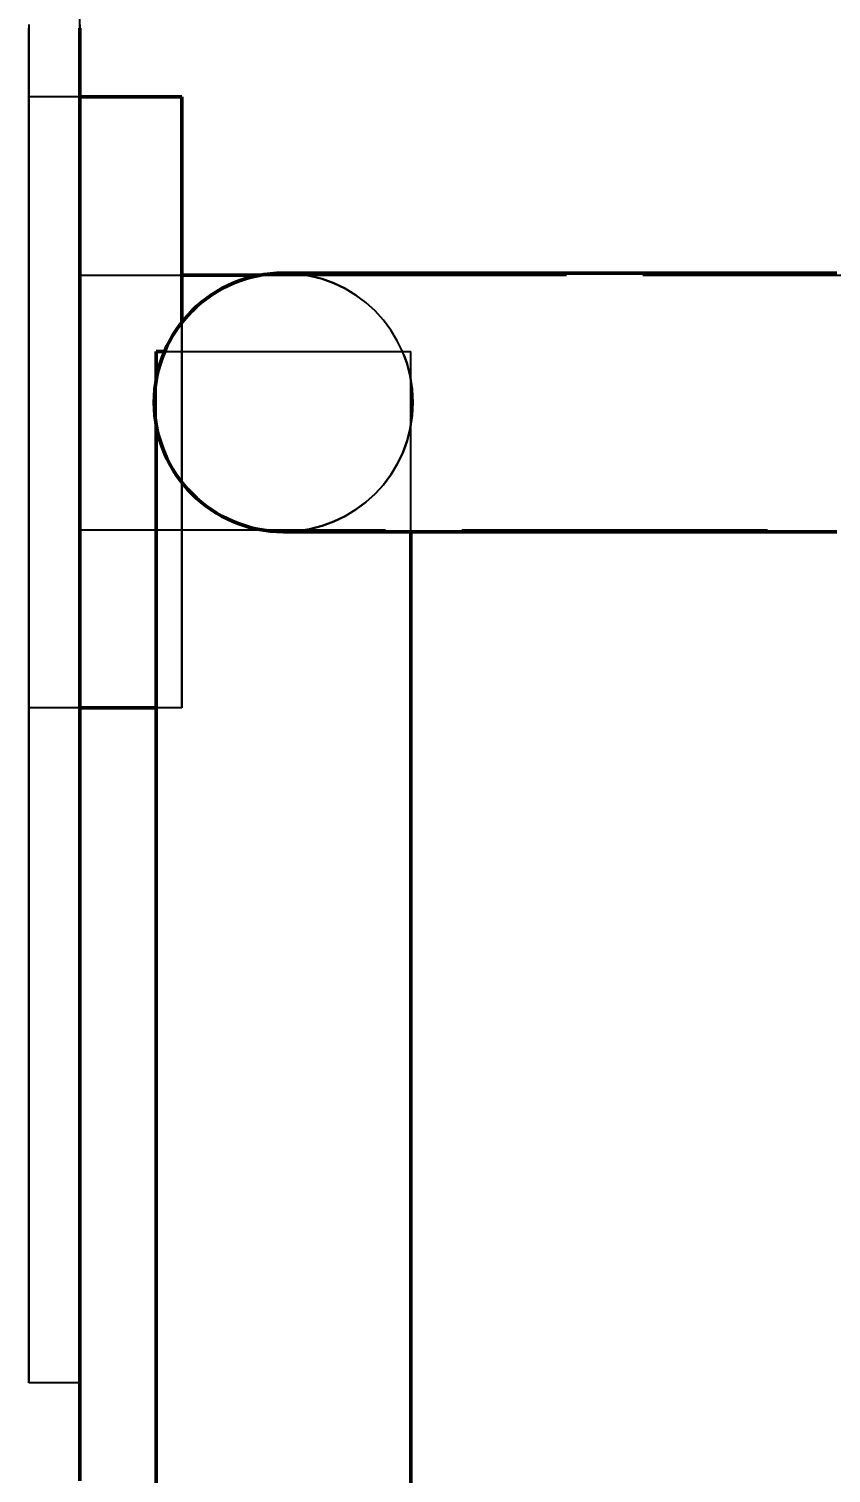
# Model space of a CAD drawing. Header units: millimetres. Extents: x 0 to 594, y 0 to 420.
# Drawn here: x 70.5 to 78.38, y 200.99 to 215.17 of the extents above; entities that cross this region are included whole.
import ezdxf

# ---------------------------------------------------------------- set-up
doc = ezdxf.new("R2010")
doc.units = ezdxf.units.MM
doc.linetypes.add('ISO02-TRAZOS', pattern=[3.75, 3, -0.75])
for name, color, linetype, lineweight in [('01-VISIBLE', 7, 'CONTINUOUS', 50), ('02-OCULTA', 4, 'ISO02-TRAZOS', 25), ('04-COTA', 3, 'CONTINUOUS', 25)]:
    doc.layers.add(name, color=color, linetype=linetype, lineweight=lineweight)
doc.styles.add('ISO3098', font='isocpeur.ttf')
doc.dimstyles.new('FLAMA-ISO', dxfattribs={"dimtxt": 3.5, "dimasz": 3, "dimexe": 2, "dimexo": 1, "dimgap": 1, "dimtad": 1, "dimdec": 1, "dimtxsty": 'ISO3098', "dimcen": 2.5, "dimclrd": 3, "dimclre": 3, "dimclrt": 3, "dimazin": 3, "dimtfac": 1, "dimtmove": 0, "dimatfit": 3, "dimlwd": 25, "dimlwe": 25})

msp = doc.modelspace()

# ---------------------------------------------------------------- linework, layer by layer
at = {"layer": '01-VISIBLE'}
for p, q in [((72, 214.5), (71, 214.5)), ((72, 212.75), (72.776, 212.75)), ((71.75, 212), (71.833, 212)), ((71.75, 211.724), (71.75, 212)), ((71.75, 178.746), (71.75, 211.275)), ((74.25, 178.85), (74.25, 210.23)), ((71.75, 208.5), (71, 208.5))]:
    msp.add_line(p, q, dxfattribs=at)
for points in [[(71, 200.912), (71, 201), (71, 201.087), (71, 201.175), (71, 201.262), (71, 201.35), (71, 201.437), (71, 201.525), (71, 201.612), (71, 201.7), (71, 201.787), (71, 201.875), (71, 201.962), (71, 202.05), (71, 202.137), (71, 202.225), (71, 202.312), (71, 202.4), (71, 202.487), (71, 202.575), (71, 202.662), (71, 202.75), (71, 202.837), (71, 202.925), (71, 203.012), (71, 203.1), (71, 203.187), (71, 203.275), (71, 203.362), (71, 203.45), (71, 203.537), (71, 203.625), (71, 203.712), (71, 203.8), (71, 203.887), (71, 203.975), (71, 204.062), (71, 204.15), (71, 204.237), (71, 204.325), (71, 204.412), (71, 204.5), (71, 204.587), (71, 204.675), (71, 204.762), (71, 204.85), (71, 204.937), (71, 205.025), (71, 205.112), (71, 205.2), (71, 205.287), (71, 205.375), (71, 205.462), (71, 205.55), (71, 205.637), (71, 205.725), (71, 205.812), (71, 205.9), (71, 205.987), (71, 206.075), (71, 206.162), (71, 206.25), (71, 206.337), (71, 206.425), (71, 206.512), (71, 206.6), (71, 206.687), (71, 206.775), (71, 206.862), (71, 206.95), (71, 207.037), (71, 207.125), (71, 207.212), (71, 207.3), (71, 207.387), (71, 207.475), (71, 207.562), (71, 207.65), (71, 207.737), (71, 207.825), (71, 207.912), (71, 208), (71, 208.087), (71, 208.175), (71, 208.262), (71, 208.35), (71, 208.437), (71, 208.525), (71, 208.612), (71, 208.7), (71, 208.787), (71, 208.875), (71, 208.962), (71, 209.05), (71, 209.137), (71, 209.225), (71, 209.312), (71, 209.4), (71, 209.487), (71, 209.575), (71, 209.662), (71, 209.75), (71, 209.837), (71, 209.925), (71, 210.012), (71, 210.1), (71, 210.187), (71, 210.275), (71, 210.362), (71, 210.45), (71, 210.537), (71, 210.625), (71, 210.712), (71, 210.8), (71, 210.887), (71, 210.975), (71, 211.062), (71, 211.15), (71, 211.237), (71, 211.325), (71, 211.412), (71, 211.5), (71, 211.587), (71, 211.675), (71, 211.762), (71, 211.85), (71, 211.937), (71, 212.025), (71, 212.112), (71, 212.2), (71, 212.287), (71, 212.375), (71, 212.462), (71, 212.55), (71, 212.637), (71, 212.725), (71, 212.812), (71, 212.9), (71, 212.987), (71, 213.075), (71, 213.162), (71, 213.25), (71, 213.337), (71, 213.425), (71, 213.512), (71, 213.6), (71, 213.687), (71, 213.775), (71, 213.862), (71, 213.95), (71, 214.037), (71, 214.125), (71, 214.212), (71, 214.3), (71, 214.387), (71, 214.475), (71, 214.562), (71, 214.65), (71, 214.737), (71, 214.825), (71, 214.912), (71, 215), (71, 215.087), (71, 215.175)], [(72, 212.283), (72, 212.333), (72, 212.384), (72, 212.434), (72, 212.484), (72, 212.535), (72, 212.585), (72, 212.636), (72, 212.686), (72, 212.736), (72, 212.787), (72, 212.837), (72, 212.888), (72, 212.938), (72, 212.988), (72, 213.039), (72, 213.089), (72, 213.139), (72, 213.19), (72, 213.24), (72, 213.291), (72, 213.341), (72, 213.391), (72, 213.442), (72, 213.492), (72, 213.543), (72, 213.593), (72, 213.643), (72, 213.694), (72, 213.744), (72, 213.795), (72, 213.845), (72, 213.895), (72, 213.946), (72, 213.996), (72, 214.046), (72, 214.097), (72, 214.147), (72, 214.198), (72, 214.248), (72, 214.298), (72, 214.349), (72, 214.399), (72, 214.45), (72, 214.5)], [(78.431, 212.77), (78.332, 212.77), (78.234, 212.77), (78.135, 212.77), (78.036, 212.77), (77.938, 212.77), (77.839, 212.77), (77.74, 212.77), (77.641, 212.77), (77.543, 212.77), (77.444, 212.77), (77.345, 212.77), (77.246, 212.77), (77.147, 212.77), (77.049, 212.77), (76.95, 212.77), (76.851, 212.77), (76.752, 212.77), (76.654, 212.77), (76.555, 212.77), (76.456, 212.77), (76.358, 212.77), (76.259, 212.77), (76.16, 212.77), (76.061, 212.77), (75.962, 212.77), (75.864, 212.77), (75.765, 212.77), (75.666, 212.77), (75.567, 212.77), (75.469, 212.77), (75.37, 212.77), (75.271, 212.77), (75.172, 212.77), (75.074, 212.77), (74.975, 212.77), (74.876, 212.77), (74.778, 212.77), (74.679, 212.77), (74.58, 212.77), (74.481, 212.77), (74.382, 212.77), (74.284, 212.77), (74.185, 212.77), (74.086, 212.77), (73.987, 212.77), (73.889, 212.77), (73.79, 212.77), (73.691, 212.77), (73.593, 212.77), (73.494, 212.77), (73.395, 212.77), (73.296, 212.77), (73.198, 212.77), (73.099, 212.77), (73, 212.77)], [(73, 210.23), (73.099, 210.23), (73.197, 210.23), (73.296, 210.23), (73.395, 210.23), (73.494, 210.23), (73.592, 210.23), (73.691, 210.23), (73.79, 210.23), (73.889, 210.23), (73.987, 210.23), (74.086, 210.23), (74.185, 210.23), (74.284, 210.23), (74.382, 210.23), (74.481, 210.23), (74.58, 210.23), (74.679, 210.23), (74.777, 210.23), (74.876, 210.23), (74.975, 210.23), (75.074, 210.23), (75.172, 210.23), (75.271, 210.23), (75.37, 210.23), (75.469, 210.23), (75.567, 210.23), (75.666, 210.23), (75.765, 210.23), (75.864, 210.23), (75.962, 210.23), (76.061, 210.23), (76.16, 210.23), (76.259, 210.23), (76.358, 210.23), (76.456, 210.23), (76.555, 210.23), (76.654, 210.23), (76.752, 210.23), (76.851, 210.23), (76.95, 210.23), (77.049, 210.23), (77.147, 210.23), (77.246, 210.23), (77.345, 210.23), (77.444, 210.23), (77.543, 210.23), (77.641, 210.23), (77.74, 210.23), (77.839, 210.23), (77.938, 210.23), (78.036, 210.23), (78.135, 210.23), (78.234, 210.23), (78.332, 210.23), (78.431, 210.23)]]:
    msp.add_lwpolyline(points, dxfattribs=at)
msp.add_arc((73, 211.5), 1.27, 90, -90, dxfattribs=at)
at = {"layer": '02-OCULTA'}
for p, q in [((71, 214.5), (70.5, 214.5)), ((71, 212.75), (72, 212.75)), ((72.776, 212.75), (112.724, 212.75)), ((71.75, 212), (74.25, 212)), ((71.75, 177.1), (71.75, 212)), ((71.75, 212), (74.25, 212)), ((71.75, 177.1), (71.75, 212)), ((71.75, 212), (74.25, 212)), ((71.75, 177.1), (71.75, 212)), ((71.833, 212), (74.25, 212)), ((74.25, 178.85), (74.25, 212)), ((74.25, 178.85), (74.25, 212)), ((74.25, 178.85), (74.25, 212)), ((74.25, 210.23), (74.25, 212)), ((71.75, 211.275), (71.75, 211.724)), ((71, 210.25), (116.5, 210.25)), ((71, 208.5), (70.5, 208.5)), ((72, 208.5), (71.75, 208.5)), ((71, 201.875), (70.5, 201.875))]:
    msp.add_line(p, q, dxfattribs=at)
for points in [[(70.5, 215.21), (70.5, 215.16), (70.5, 215.109), (70.5, 215.059), (70.5, 215.009), (70.5, 214.959), (70.5, 214.909), (70.5, 214.859), (70.5, 214.809), (70.5, 214.758), (70.5, 214.708), (70.5, 214.658), (70.5, 214.608), (70.5, 214.558), (70.5, 214.508), (70.5, 214.458), (70.5, 214.408), (70.5, 214.357), (70.5, 214.307), (70.5, 214.257), (70.5, 214.207), (70.5, 214.157), (70.5, 214.107), (70.5, 214.057), (70.5, 214.007), (70.5, 213.956), (70.5, 213.906), (70.5, 213.856), (70.5, 213.806), (70.5, 213.756), (70.5, 213.706), (70.5, 213.656), (70.5, 213.605), (70.5, 213.555), (70.5, 213.505), (70.5, 213.455), (70.5, 213.405), (70.5, 213.355), (70.5, 213.305), (70.5, 213.255), (70.5, 213.204), (70.5, 213.154), (70.5, 213.104), (70.5, 213.054), (70.5, 213.004), (70.5, 212.954), (70.5, 212.904), (70.5, 212.854), (70.5, 212.803), (70.5, 212.753), (70.5, 212.703), (70.5, 212.653), (70.5, 212.603), (70.5, 212.553), (70.5, 212.503), (70.5, 212.452), (70.5, 212.402), (70.5, 212.352), (70.5, 212.302), (70.5, 212.252), (70.5, 212.202), (70.5, 212.152), (70.5, 212.102), (70.5, 212.051), (70.5, 212.001), (70.5, 211.951), (70.5, 211.901), (70.5, 211.851), (70.5, 211.801), (70.5, 211.751), (70.5, 211.701), (70.5, 211.65), (70.5, 211.6), (70.5, 211.55), (70.5, 211.5)], [(70.5, 201.875), (70.5, 201.925), (70.5, 201.975), (70.5, 202.025), (70.5, 202.075), (70.5, 202.125), (70.5, 202.175), (70.5, 202.225), (70.5, 202.275), (70.5, 202.325), (70.5, 202.375), (70.5, 202.425), (70.5, 202.475), (70.5, 202.525), (70.5, 202.575), (70.5, 202.625), (70.5, 202.675), (70.5, 202.725), (70.5, 202.775), (70.5, 202.825), (70.5, 202.875), (70.5, 202.925), (70.5, 202.975), (70.5, 203.025), (70.5, 203.075), (70.5, 203.125), (70.5, 203.175), (70.5, 203.225), (70.5, 203.275), (70.5, 203.325), (70.5, 203.375), (70.5, 203.425), (70.5, 203.475), (70.5, 203.525), (70.5, 203.575), (70.5, 203.625), (70.5, 203.675), (70.5, 203.725), (70.5, 203.775), (70.5, 203.825), (70.5, 203.875), (70.5, 203.925), (70.5, 203.975), (70.5, 204.025), (70.5, 204.075), (70.5, 204.125), (70.5, 204.175), (70.5, 204.225), (70.5, 204.275), (70.5, 204.325), (70.5, 204.375), (70.5, 204.425), (70.5, 204.475), (70.5, 204.525), (70.5, 204.575), (70.5, 204.625), (70.5, 204.675), (70.5, 204.725), (70.5, 204.775), (70.5, 204.825), (70.5, 204.875), (70.5, 204.925), (70.5, 204.975), (70.5, 205.025), (70.5, 205.075), (70.5, 205.125), (70.5, 205.175), (70.5, 205.225), (70.5, 205.275), (70.5, 205.325), (70.5, 205.375), (70.5, 205.425), (70.5, 205.475), (70.5, 205.525), (70.5, 205.575), (70.5, 205.625), (70.5, 205.675), (70.5, 205.725), (70.5, 205.775), (70.5, 205.825), (70.5, 205.875), (70.5, 205.925), (70.5, 205.975), (70.5, 206.025), (70.5, 206.075), (70.5, 206.125), (70.5, 206.175), (70.5, 206.225), (70.5, 206.275), (70.5, 206.325), (70.5, 206.375), (70.5, 206.425), (70.5, 206.475), (70.5, 206.525), (70.5, 206.575), (70.5, 206.625), (70.5, 206.675), (70.5, 206.725), (70.5, 206.775), (70.5, 206.825), (70.5, 206.875), (70.5, 206.925), (70.5, 206.975), (70.5, 207.025), (70.5, 207.075), (70.5, 207.125), (70.5, 207.175), (70.5, 207.225), (70.5, 207.275), (70.5, 207.325), (70.5, 207.375), (70.5, 207.425), (70.5, 207.475), (70.5, 207.525), (70.5, 207.575), (70.5, 207.625), (70.5, 207.675), (70.5, 207.725), (70.5, 207.775), (70.5, 207.825), (70.5, 207.875), (70.5, 207.925), (70.5, 207.975), (70.5, 208.025), (70.5, 208.075), (70.5, 208.125), (70.5, 208.175), (70.5, 208.225), (70.5, 208.275), (70.5, 208.325), (70.5, 208.375), (70.5, 208.425), (70.5, 208.475), (70.5, 208.525), (70.5, 208.575), (70.5, 208.625), (70.5, 208.675), (70.5, 208.725), (70.5, 208.775), (70.5, 208.825), (70.5, 208.875), (70.5, 208.925), (70.5, 208.975), (70.5, 209.025), (70.5, 209.075), (70.5, 209.125), (70.5, 209.175), (70.5, 209.225), (70.5, 209.275), (70.5, 209.325), (70.5, 209.375), (70.5, 209.425), (70.5, 209.475), (70.5, 209.525), (70.5, 209.575), (70.5, 209.625), (70.5, 209.675), (70.5, 209.725), (70.5, 209.775), (70.5, 209.825), (70.5, 209.875), (70.5, 209.925), (70.5, 209.975), (70.5, 210.025), (70.5, 210.075), (70.5, 210.125), (70.5, 210.175), (70.5, 210.225), (70.5, 210.275), (70.5, 210.325), (70.5, 210.375), (70.5, 210.425), (70.5, 210.475), (70.5, 210.525), (70.5, 210.575), (70.5, 210.625), (70.5, 210.675), (70.5, 210.725), (70.5, 210.775), (70.5, 210.825), (70.5, 210.875), (70.5, 210.925), (70.5, 210.975), (70.5, 211.025), (70.5, 211.075), (70.5, 211.125), (70.5, 211.175), (70.5, 211.225), (70.5, 211.275), (70.5, 211.325), (70.5, 211.375), (70.5, 211.425), (70.5, 211.475), (70.5, 211.525), (70.5, 211.575), (70.5, 211.625), (70.5, 211.675), (70.5, 211.725), (70.5, 211.775), (70.5, 211.825), (70.5, 211.875), (70.5, 211.925), (70.5, 211.975), (70.5, 212.025), (70.5, 212.075), (70.5, 212.125), (70.5, 212.175), (70.5, 212.225), (70.5, 212.275), (70.5, 212.325), (70.5, 212.375), (70.5, 212.425), (70.5, 212.475), (70.5, 212.525), (70.5, 212.575), (70.5, 212.625), (70.5, 212.675), (70.5, 212.725), (70.5, 212.775), (70.5, 212.825), (70.5, 212.875), (70.5, 212.925), (70.5, 212.975), (70.5, 213.025), (70.5, 213.075), (70.5, 213.125), (70.5, 213.175), (70.5, 213.225), (70.5, 213.275), (70.5, 213.325), (70.5, 213.375), (70.5, 213.425), (70.5, 213.475), (70.5, 213.525), (70.5, 213.575), (70.5, 213.625), (70.5, 213.675), (70.5, 213.725), (70.5, 213.775), (70.5, 213.825), (70.5, 213.875), (70.5, 213.925), (70.5, 213.975), (70.5, 214.025), (70.5, 214.075), (70.5, 214.125), (70.5, 214.175), (70.5, 214.225), (70.5, 214.275), (70.5, 214.325), (70.5, 214.375), (70.5, 214.425), (70.5, 214.475), (70.5, 214.525), (70.5, 214.575), (70.5, 214.625), (70.5, 214.675), (70.5, 214.725), (70.5, 214.775), (70.5, 214.825), (70.5, 214.875), (70.5, 214.925), (70.5, 214.975), (70.5, 215.025), (70.5, 215.075), (70.5, 215.125), (70.5, 215.175)], [(71, 215.211), (71, 215.16), (71, 215.11), (71, 215.06), (71, 215.01), (71, 214.96), (71, 214.91), (71, 214.86), (71, 214.809), (71, 214.759), (71, 214.709), (71, 214.659), (71, 214.609), (71, 214.559), (71, 214.509), (71, 214.458), (71, 214.408), (71, 214.358), (71, 214.308), (71, 214.258), (71, 214.208), (71, 214.158), (71, 214.107), (71, 214.057), (71, 214.007), (71, 213.957), (71, 213.907), (71, 213.857), (71, 213.807), (71, 213.756), (71, 213.706), (71, 213.656), (71, 213.606), (71, 213.556), (71, 213.506), (71, 213.456), (71, 213.405), (71, 213.355), (71, 213.305), (71, 213.255), (71, 213.205), (71, 213.155), (71, 213.105), (71, 213.054), (71, 213.004), (71, 212.954), (71, 212.904), (71, 212.854), (71, 212.804), (71, 212.754), (71, 212.703), (71, 212.653), (71, 212.603), (71, 212.553), (71, 212.503), (71, 212.453), (71, 212.403), (71, 212.352), (71, 212.302), (71, 212.252), (71, 212.202), (71, 212.152), (71, 212.102), (71, 212.052), (71, 212.001), (71, 211.951), (71, 211.901), (71, 211.851), (71, 211.801), (71, 211.751), (71, 211.701), (71, 211.65), (71, 211.6), (71, 211.55), (71, 211.5)], [(71, 215.21), (71, 215.16), (71, 215.109), (71, 215.059), (71, 215.009), (71, 214.959), (71, 214.909), (71, 214.859), (71, 214.809), (71, 214.758), (71, 214.708), (71, 214.658), (71, 214.608), (71, 214.558), (71, 214.508), (71, 214.458), (71, 214.408), (71, 214.357), (71, 214.307), (71, 214.257), (71, 214.207), (71, 214.157), (71, 214.107), (71, 214.057), (71, 214.007), (71, 213.956), (71, 213.906), (71, 213.856), (71, 213.806), (71, 213.756), (71, 213.706), (71, 213.656), (71, 213.605), (71, 213.555), (71, 213.505), (71, 213.455), (71, 213.405), (71, 213.355), (71, 213.305), (71, 213.255), (71, 213.204), (71, 213.154), (71, 213.104), (71, 213.054), (71, 213.004), (71, 212.954), (71, 212.904), (71, 212.854), (71, 212.803), (71, 212.753), (71, 212.703), (71, 212.653), (71, 212.603), (71, 212.553), (71, 212.503), (71, 212.452), (71, 212.402), (71, 212.352), (71, 212.302), (71, 212.252), (71, 212.202), (71, 212.152), (71, 212.102), (71, 212.051), (71, 212.001), (71, 211.951), (71, 211.901), (71, 211.851), (71, 211.801), (71, 211.751), (71, 211.701), (71, 211.65), (71, 211.6), (71, 211.55), (71, 211.5)], [(71, 201.875), (71, 201.925), (71, 201.975), (71, 202.025), (71, 202.075), (71, 202.125), (71, 202.175), (71, 202.225), (71, 202.275), (71, 202.325), (71, 202.375), (71, 202.425), (71, 202.475), (71, 202.525), (71, 202.575), (71, 202.625), (71, 202.675), (71, 202.725), (71, 202.775), (71, 202.825), (71, 202.875), (71, 202.925), (71, 202.975), (71, 203.025), (71, 203.075), (71, 203.125), (71, 203.175), (71, 203.225), (71, 203.275), (71, 203.325), (71, 203.375), (71, 203.425), (71, 203.475), (71, 203.525), (71, 203.575), (71, 203.625), (71, 203.675), (71, 203.725), (71, 203.775), (71, 203.825), (71, 203.875), (71, 203.925), (71, 203.975), (71, 204.025), (71, 204.075), (71, 204.125), (71, 204.175), (71, 204.225), (71, 204.275), (71, 204.325), (71, 204.375), (71, 204.425), (71, 204.475), (71, 204.525), (71, 204.575), (71, 204.625), (71, 204.675), (71, 204.725), (71, 204.775), (71, 204.825), (71, 204.875), (71, 204.925), (71, 204.975), (71, 205.025), (71, 205.075), (71, 205.125), (71, 205.175), (71, 205.225), (71, 205.275), (71, 205.325), (71, 205.375), (71, 205.425), (71, 205.475), (71, 205.525), (71, 205.575), (71, 205.625), (71, 205.675), (71, 205.725), (71, 205.775), (71, 205.825), (71, 205.875), (71, 205.925), (71, 205.975), (71, 206.025), (71, 206.075), (71, 206.125), (71, 206.175), (71, 206.225), (71, 206.275), (71, 206.325), (71, 206.375), (71, 206.425), (71, 206.475), (71, 206.525), (71, 206.575), (71, 206.625), (71, 206.675), (71, 206.725), (71, 206.775), (71, 206.825), (71, 206.875), (71, 206.925), (71, 206.975), (71, 207.025), (71, 207.075), (71, 207.125), (71, 207.175), (71, 207.225), (71, 207.275), (71, 207.325), (71, 207.375), (71, 207.425), (71, 207.475), (71, 207.525), (71, 207.575), (71, 207.625), (71, 207.675), (71, 207.725), (71, 207.775), (71, 207.825), (71, 207.875), (71, 207.925), (71, 207.975), (71, 208.025), (71, 208.075), (71, 208.125), (71, 208.175), (71, 208.225), (71, 208.275), (71, 208.325), (71, 208.375), (71, 208.425), (71, 208.475), (71, 208.525), (71, 208.575), (71, 208.625), (71, 208.675), (71, 208.725), (71, 208.775), (71, 208.825), (71, 208.875), (71, 208.925), (71, 208.975), (71, 209.025), (71, 209.075), (71, 209.125), (71, 209.175), (71, 209.225), (71, 209.275), (71, 209.325), (71, 209.375), (71, 209.425), (71, 209.475), (71, 209.525), (71, 209.575), (71, 209.625), (71, 209.675), (71, 209.725), (71, 209.775), (71, 209.825), (71, 209.875), (71, 209.925), (71, 209.975), (71, 210.025), (71, 210.075), (71, 210.125), (71, 210.175), (71, 210.225), (71, 210.275), (71, 210.325), (71, 210.375), (71, 210.425), (71, 210.475), (71, 210.525), (71, 210.575), (71, 210.625), (71, 210.675), (71, 210.725), (71, 210.775), (71, 210.825), (71, 210.875), (71, 210.925), (71, 210.975), (71, 211.025), (71, 211.075), (71, 211.125), (71, 211.175), (71, 211.225), (71, 211.275), (71, 211.325), (71, 211.375), (71, 211.425), (71, 211.475), (71, 211.525), (71, 211.575), (71, 211.625), (71, 211.675), (71, 211.725), (71, 211.775), (71, 211.825), (71, 211.875), (71, 211.925), (71, 211.975), (71, 212.025), (71, 212.075), (71, 212.125), (71, 212.175), (71, 212.225), (71, 212.275), (71, 212.325), (71, 212.375), (71, 212.425), (71, 212.475), (71, 212.525), (71, 212.575), (71, 212.625), (71, 212.675), (71, 212.725), (71, 212.775), (71, 212.825), (71, 212.875), (71, 212.925), (71, 212.975), (71, 213.025), (71, 213.075), (71, 213.125), (71, 213.175), (71, 213.225), (71, 213.275), (71, 213.325), (71, 213.375), (71, 213.425), (71, 213.475), (71, 213.525), (71, 213.575), (71, 213.625), (71, 213.675), (71, 213.725), (71, 213.775), (71, 213.825), (71, 213.875), (71, 213.925), (71, 213.975), (71, 214.025), (71, 214.075), (71, 214.125), (71, 214.175), (71, 214.225), (71, 214.275), (71, 214.325), (71, 214.375), (71, 214.425), (71, 214.475), (71, 214.525), (71, 214.575), (71, 214.625), (71, 214.675), (71, 214.725), (71, 214.775), (71, 214.825), (71, 214.875), (71, 214.925), (71, 214.975), (71, 215.025), (71, 215.075), (71, 215.125), (71, 215.175)], [(70.5, 208.5), (70.5, 208.55), (70.5, 208.6), (70.5, 208.65), (70.5, 208.7), (70.5, 208.75), (70.5, 208.8), (70.5, 208.85), (70.5, 208.9), (70.5, 208.95), (70.5, 209), (70.5, 209.05), (70.5, 209.1), (70.5, 209.15), (70.5, 209.2), (70.5, 209.25), (70.5, 209.3), (70.5, 209.35), (70.5, 209.4), (70.5, 209.45), (70.5, 209.5), (70.5, 209.55), (70.5, 209.6), (70.5, 209.65), (70.5, 209.7), (70.5, 209.75), (70.5, 209.8), (70.5, 209.85), (70.5, 209.9), (70.5, 209.95), (70.5, 210), (70.5, 210.05), (70.5, 210.1), (70.5, 210.15), (70.5, 210.2), (70.5, 210.25), (70.5, 210.3), (70.5, 210.35), (70.5, 210.4), (70.5, 210.45), (70.5, 210.5), (70.5, 210.55), (70.5, 210.6), (70.5, 210.65), (70.5, 210.7), (70.5, 210.75), (70.5, 210.8), (70.5, 210.85), (70.5, 210.9), (70.5, 210.95), (70.5, 211), (70.5, 211.05), (70.5, 211.1), (70.5, 211.15), (70.5, 211.2), (70.5, 211.25), (70.5, 211.3), (70.5, 211.35), (70.5, 211.4), (70.5, 211.45), (70.5, 211.5), (70.5, 211.55), (70.5, 211.6), (70.5, 211.65), (70.5, 211.7), (70.5, 211.75), (70.5, 211.8), (70.5, 211.85), (70.5, 211.9), (70.5, 211.95), (70.5, 212), (70.5, 212.05), (70.5, 212.1), (70.5, 212.15), (70.5, 212.2), (70.5, 212.25), (70.5, 212.3), (70.5, 212.35), (70.5, 212.4), (70.5, 212.45), (70.5, 212.5), (70.5, 212.55), (70.5, 212.6), (70.5, 212.65), (70.5, 212.7), (70.5, 212.75), (70.5, 212.8), (70.5, 212.85), (70.5, 212.9), (70.5, 212.95), (70.5, 213), (70.5, 213.05), (70.5, 213.1), (70.5, 213.15), (70.5, 213.2), (70.5, 213.25), (70.5, 213.3), (70.5, 213.35), (70.5, 213.4), (70.5, 213.45), (70.5, 213.5), (70.5, 213.55), (70.5, 213.6), (70.5, 213.65), (70.5, 213.7), (70.5, 213.75), (70.5, 213.8), (70.5, 213.85), (70.5, 213.9), (70.5, 213.95), (70.5, 214), (70.5, 214.05), (70.5, 214.1), (70.5, 214.15), (70.5, 214.2), (70.5, 214.25), (70.5, 214.3), (70.5, 214.35), (70.5, 214.4), (70.5, 214.45), (70.5, 214.5)], [(70.5, 214.5), (70.5, 214.45), (70.5, 214.4), (70.5, 214.35), (70.5, 214.3), (70.5, 214.25), (70.5, 214.2), (70.5, 214.15), (70.5, 214.1), (70.5, 214.05), (70.5, 214), (70.5, 213.95), (70.5, 213.9), (70.5, 213.85), (70.5, 213.8), (70.5, 213.75), (70.5, 213.7), (70.5, 213.65), (70.5, 213.6), (70.5, 213.55), (70.5, 213.5), (70.5, 213.45), (70.5, 213.4), (70.5, 213.35), (70.5, 213.3), (70.5, 213.25), (70.5, 213.2), (70.5, 213.15), (70.5, 213.1), (70.5, 213.05), (70.5, 213), (70.5, 212.95), (70.5, 212.9), (70.5, 212.85), (70.5, 212.8), (70.5, 212.75), (70.5, 212.7), (70.5, 212.65), (70.5, 212.6), (70.5, 212.55), (70.5, 212.5), (70.5, 212.45), (70.5, 212.4), (70.5, 212.35), (70.5, 212.3), (70.5, 212.25), (70.5, 212.2), (70.5, 212.15), (70.5, 212.1), (70.5, 212.05), (70.5, 212), (70.5, 211.95), (70.5, 211.9), (70.5, 211.85), (70.5, 211.8), (70.5, 211.75), (70.5, 211.7), (70.5, 211.65), (70.5, 211.6), (70.5, 211.55), (70.5, 211.5)], [(72, 214.5), (72, 214.45), (72, 214.4), (72, 214.35), (72, 214.3), (72, 214.25), (72, 214.2), (72, 214.15), (72, 214.1), (72, 214.05), (72, 214), (72, 213.95), (72, 213.9), (72, 213.85), (72, 213.8), (72, 213.75), (72, 213.7), (72, 213.65), (72, 213.6), (72, 213.55), (72, 213.5), (72, 213.45), (72, 213.4), (72, 213.35), (72, 213.3), (72, 213.25), (72, 213.2), (72, 213.15), (72, 213.1), (72, 213.05), (72, 213), (72, 212.95), (72, 212.9), (72, 212.85), (72, 212.8), (72, 212.75), (72, 212.7), (72, 212.65), (72, 212.6), (72, 212.55), (72, 212.5), (72, 212.45), (72, 212.4), (72, 212.35), (72, 212.3), (72, 212.25), (72, 212.2), (72, 212.15), (72, 212.1), (72, 212.05), (72, 212), (72, 211.95), (72, 211.9), (72, 211.85), (72, 211.8), (72, 211.75), (72, 211.7), (72, 211.65), (72, 211.6), (72, 211.55), (72, 211.5)], [(71, 210.25), (71, 210.3), (71, 210.35), (71, 210.4), (71, 210.45), (71, 210.5), (71, 210.55), (71, 210.6), (71, 210.65), (71, 210.7), (71, 210.75), (71, 210.8), (71, 210.85), (71, 210.9), (71, 210.95), (71, 211), (71, 211.05), (71, 211.1), (71, 211.15), (71, 211.2), (71, 211.25), (71, 211.3), (71, 211.35), (71, 211.4), (71, 211.45), (71, 211.5), (71, 211.55), (71, 211.6), (71, 211.65), (71, 211.7), (71, 211.75), (71, 211.8), (71, 211.85), (71, 211.9), (71, 211.95), (71, 212), (71, 212.05), (71, 212.1), (71, 212.15), (71, 212.2), (71, 212.25), (71, 212.3), (71, 212.35), (71, 212.4), (71, 212.45), (71, 212.5), (71, 212.55), (71, 212.6), (71, 212.65), (71, 212.7), (71, 212.75)], [(71, 212.75), (71, 212.7), (71, 212.65), (71, 212.6), (71, 212.55), (71, 212.5), (71, 212.45), (71, 212.4), (71, 212.35), (71, 212.3), (71, 212.25), (71, 212.2), (71, 212.15), (71, 212.1), (71, 212.05), (71, 212), (71, 211.95), (71, 211.9), (71, 211.85), (71, 211.8), (71, 211.75), (71, 211.7), (71, 211.65), (71, 211.6), (71, 211.55), (71, 211.5)], [(72, 208.5), (72, 208.55), (72, 208.601), (72, 208.651), (72, 208.702), (72, 208.752), (72, 208.803), (72, 208.853), (72, 208.904), (72, 208.954), (72, 209.004), (72, 209.055), (72, 209.105), (72, 209.156), (72, 209.206), (72, 209.257), (72, 209.307), (72, 209.357), (72, 209.408), (72, 209.458), (72, 209.509), (72, 209.559), (72, 209.61), (72, 209.66), (72, 209.711), (72, 209.761), (72, 209.811), (72, 209.862), (72, 209.912), (72, 209.963), (72, 210.013), (72, 210.064), (72, 210.114), (72, 210.164), (72, 210.215), (72, 210.265), (72, 210.316), (72, 210.366), (72, 210.417), (72, 210.467), (72, 210.518), (72, 210.568), (72, 210.618), (72, 210.669), (72, 210.719), (72, 210.77), (72, 210.82), (72, 210.871), (72, 210.921), (72, 210.971), (72, 211.022), (72, 211.072), (72, 211.123), (72, 211.173), (72, 211.224), (72, 211.274), (72, 211.325), (72, 211.375), (72, 211.425), (72, 211.476), (72, 211.526), (72, 211.577), (72, 211.627), (72, 211.678), (72, 211.728), (72, 211.778), (72, 211.829), (72, 211.879), (72, 211.93), (72, 211.98), (72, 212.031), (72, 212.081), (72, 212.132), (72, 212.182), (72, 212.232), (72, 212.283)], [(70.5, 211.5), (70.5, 211.45), (70.5, 211.4), (70.5, 211.35), (70.5, 211.299), (70.5, 211.249), (70.5, 211.199), (70.5, 211.149), (70.5, 211.099), (70.5, 211.049), (70.5, 210.999), (70.5, 210.949), (70.5, 210.898), (70.5, 210.848), (70.5, 210.798), (70.5, 210.748), (70.5, 210.698), (70.5, 210.648), (70.5, 210.598), (70.5, 210.548), (70.5, 210.497), (70.5, 210.447), (70.5, 210.397), (70.5, 210.347), (70.5, 210.297), (70.5, 210.247), (70.5, 210.197), (70.5, 210.146), (70.5, 210.096), (70.5, 210.046), (70.5, 209.996), (70.5, 209.946), (70.5, 209.896), (70.5, 209.846), (70.5, 209.796), (70.5, 209.745), (70.5, 209.695), (70.5, 209.645), (70.5, 209.595), (70.5, 209.545), (70.5, 209.495), (70.5, 209.445), (70.5, 209.395), (70.5, 209.344), (70.5, 209.294), (70.5, 209.244), (70.5, 209.194), (70.5, 209.144), (70.5, 209.094), (70.5, 209.044), (70.5, 208.993), (70.5, 208.943), (70.5, 208.893), (70.5, 208.843), (70.5, 208.793), (70.5, 208.743), (70.5, 208.693), (70.5, 208.643), (70.5, 208.592), (70.5, 208.542), (70.5, 208.492), (70.5, 208.442), (70.5, 208.392), (70.5, 208.342), (70.5, 208.292), (70.5, 208.242), (70.5, 208.191), (70.5, 208.141), (70.5, 208.091), (70.5, 208.041), (70.5, 207.991), (70.5, 207.941), (70.5, 207.891), (70.5, 207.84), (70.5, 207.79), (70.5, 207.74), (70.5, 207.69), (70.5, 207.64), (70.5, 207.59), (70.5, 207.54), (70.5, 207.49), (70.5, 207.439), (70.5, 207.389), (70.5, 207.339), (70.5, 207.289), (70.5, 207.239), (70.5, 207.189), (70.5, 207.139), (70.5, 207.089), (70.5, 207.038), (70.5, 206.988), (70.5, 206.938), (70.5, 206.888), (70.5, 206.838), (70.5, 206.788), (70.5, 206.738), (70.5, 206.687), (70.5, 206.637), (70.5, 206.587), (70.5, 206.537), (70.5, 206.487), (70.5, 206.437), (70.5, 206.387), (70.5, 206.337), (70.5, 206.286), (70.5, 206.236), (70.5, 206.186), (70.5, 206.136), (70.5, 206.086), (70.5, 206.036), (70.5, 205.986), (70.5, 205.936), (70.5, 205.885), (70.5, 205.835), (70.5, 205.785), (70.5, 205.735), (70.5, 205.685), (70.5, 205.635), (70.5, 205.585), (70.5, 205.535), (70.5, 205.484), (70.5, 205.434), (70.5, 205.384), (70.5, 205.334), (70.5, 205.284), (70.5, 205.234), (70.5, 205.184), (70.5, 205.133), (70.5, 205.083), (70.5, 205.033), (70.5, 204.983), (70.5, 204.933), (70.5, 204.883), (70.5, 204.833), (70.5, 204.783), (70.5, 204.732), (70.5, 204.682), (70.5, 204.632), (70.5, 204.582), (70.5, 204.532), (70.5, 204.482), (70.5, 204.432), (70.5, 204.382), (70.5, 204.331), (70.5, 204.281), (70.5, 204.231), (70.5, 204.181), (70.5, 204.131), (70.5, 204.081), (70.5, 204.031), (70.5, 203.98), (70.5, 203.93), (70.5, 203.88), (70.5, 203.83), (70.5, 203.78), (70.5, 203.73), (70.5, 203.68), (70.5, 203.63), (70.5, 203.579), (70.5, 203.529), (70.5, 203.479), (70.5, 203.429), (70.5, 203.379), (70.5, 203.329), (70.5, 203.279), (70.5, 203.229), (70.5, 203.178), (70.5, 203.128), (70.5, 203.078), (70.5, 203.028), (70.5, 202.978), (70.5, 202.928), (70.5, 202.878), (70.5, 202.827), (70.5, 202.777), (70.5, 202.727), (70.5, 202.677), (70.5, 202.627), (70.5, 202.577), (70.5, 202.527), (70.5, 202.477), (70.5, 202.426), (70.5, 202.376), (70.5, 202.326), (70.5, 202.276), (70.5, 202.226), (70.5, 202.176), (70.5, 202.126), (70.5, 202.076), (70.5, 202.025), (70.5, 201.975), (70.5, 201.925), (70.5, 201.875)], [(70.5, 211.5), (70.5, 211.45), (70.5, 211.4), (70.5, 211.35), (70.5, 211.3), (70.5, 211.25), (70.5, 211.2), (70.5, 211.15), (70.5, 211.1), (70.5, 211.05), (70.5, 211), (70.5, 210.95), (70.5, 210.9), (70.5, 210.85), (70.5, 210.8), (70.5, 210.75), (70.5, 210.7), (70.5, 210.65), (70.5, 210.6), (70.5, 210.55), (70.5, 210.5), (70.5, 210.45), (70.5, 210.4), (70.5, 210.35), (70.5, 210.3), (70.5, 210.25), (70.5, 210.2), (70.5, 210.15), (70.5, 210.1), (70.5, 210.05), (70.5, 210), (70.5, 209.95), (70.5, 209.9), (70.5, 209.85), (70.5, 209.8), (70.5, 209.75), (70.5, 209.7), (70.5, 209.65), (70.5, 209.6), (70.5, 209.55), (70.5, 209.5), (70.5, 209.45), (70.5, 209.4), (70.5, 209.35), (70.5, 209.3), (70.5, 209.25), (70.5, 209.2), (70.5, 209.15), (70.5, 209.1), (70.5, 209.05), (70.5, 209), (70.5, 208.95), (70.5, 208.9), (70.5, 208.85), (70.5, 208.8), (70.5, 208.75), (70.5, 208.7), (70.5, 208.65), (70.5, 208.6), (70.5, 208.55), (70.5, 208.5)], [(71, 211.5), (71, 211.45), (71, 211.4), (71, 211.35), (71, 211.3), (71, 211.25), (71, 211.2), (71, 211.15), (71, 211.1), (71, 211.05), (71, 211), (71, 210.95), (71, 210.9), (71, 210.85), (71, 210.8), (71, 210.75), (71, 210.7), (71, 210.65), (71, 210.6), (71, 210.55), (71, 210.5), (71, 210.45), (71, 210.4), (71, 210.35), (71, 210.3), (71, 210.25), (71, 210.2), (71, 210.15), (71, 210.1), (71, 210.05), (71, 210), (71, 209.95), (71, 209.9), (71, 209.85), (71, 209.8), (71, 209.75), (71, 209.7), (71, 209.65), (71, 209.6), (71, 209.55), (71, 209.5), (71, 209.45), (71, 209.4), (71, 209.35), (71, 209.3), (71, 209.25), (71, 209.2), (71, 209.15), (71, 209.1), (71, 209.05), (71, 209), (71, 208.95), (71, 208.9), (71, 208.85), (71, 208.8), (71, 208.75), (71, 208.7), (71, 208.65), (71, 208.6), (71, 208.55), (71, 208.5), (71, 208.45), (71, 208.4), (71, 208.35), (71, 208.3), (71, 208.25), (71, 208.2), (71, 208.15), (71, 208.1), (71, 208.05), (71, 208), (71, 207.95), (71, 207.9), (71, 207.85), (71, 207.8), (71, 207.75), (71, 207.7), (71, 207.65), (71, 207.6), (71, 207.55), (71, 207.5), (71, 207.45), (71, 207.4), (71, 207.35), (71, 207.3), (71, 207.25), (71, 207.2), (71, 207.15), (71, 207.1), (71, 207.05), (71, 207), (71, 206.95), (71, 206.9), (71, 206.85), (71, 206.8), (71, 206.75), (71, 206.7), (71, 206.65), (71, 206.6), (71, 206.55), (71, 206.5), (71, 206.45), (71, 206.4), (71, 206.35), (71, 206.3), (71, 206.25), (71, 206.2), (71, 206.15), (71, 206.1), (71, 206.05), (71, 206), (71, 205.95), (71, 205.9), (71, 205.85), (71, 205.8), (71, 205.75), (71, 205.7), (71, 205.65), (71, 205.6), (71, 205.55), (71, 205.5), (71, 205.45), (71, 205.4), (71, 205.35), (71, 205.3), (71, 205.25), (71, 205.2), (71, 205.15), (71, 205.1), (71, 205.05), (71, 205), (71, 204.95), (71, 204.9), (71, 204.85), (71, 204.8), (71, 204.75), (71, 204.7), (71, 204.65), (71, 204.6), (71, 204.55), (71, 204.5), (71, 204.45), (71, 204.4), (71, 204.35), (71, 204.3), (71, 204.25), (71, 204.2), (71, 204.15), (71, 204.1), (71, 204.05), (71, 204), (71, 203.95), (71, 203.9), (71, 203.85), (71, 203.8), (71, 203.75), (71, 203.7), (71, 203.65), (71, 203.6), (71, 203.55), (71, 203.5), (71, 203.45), (71, 203.4), (71, 203.35), (71, 203.3), (71, 203.25), (71, 203.2), (71, 203.15), (71, 203.1), (71, 203.05), (71, 203), (71, 202.95), (71, 202.9), (71, 202.85), (71, 202.8), (71, 202.75), (71, 202.7), (71, 202.65), (71, 202.6), (71, 202.55), (71, 202.5), (71, 202.45), (71, 202.4), (71, 202.35), (71, 202.3), (71, 202.25), (71, 202.2), (71, 202.15), (71, 202.1), (71, 202.05), (71, 202), (71, 201.95), (71, 201.9), (71, 201.85), (71, 201.8), (71, 201.75), (71, 201.7), (71, 201.65), (71, 201.6), (71, 201.55), (71, 201.5), (71, 201.45), (71, 201.4), (71, 201.35), (71, 201.3), (71, 201.25), (71, 201.2), (71, 201.15), (71, 201.1), (71, 201.05), (71, 201), (71, 200.95)], [(71, 211.5), (71, 211.45), (71, 211.4), (71, 211.35), (71, 211.299), (71, 211.249), (71, 211.199), (71, 211.149), (71, 211.099), (71, 211.049), (71, 210.999), (71, 210.949), (71, 210.898), (71, 210.848), (71, 210.798), (71, 210.748), (71, 210.698), (71, 210.648), (71, 210.598), (71, 210.548), (71, 210.497), (71, 210.447), (71, 210.397), (71, 210.347), (71, 210.297), (71, 210.247), (71, 210.197), (71, 210.146), (71, 210.096), (71, 210.046), (71, 209.996), (71, 209.946), (71, 209.896), (71, 209.846), (71, 209.796), (71, 209.745), (71, 209.695), (71, 209.645), (71, 209.595), (71, 209.545), (71, 209.495), (71, 209.445), (71, 209.395), (71, 209.344), (71, 209.294), (71, 209.244), (71, 209.194), (71, 209.144), (71, 209.094), (71, 209.044), (71, 208.993), (71, 208.943), (71, 208.893), (71, 208.843), (71, 208.793), (71, 208.743), (71, 208.693), (71, 208.643), (71, 208.592), (71, 208.542), (71, 208.492), (71, 208.442), (71, 208.392), (71, 208.342), (71, 208.292), (71, 208.242), (71, 208.191), (71, 208.141), (71, 208.091), (71, 208.041), (71, 207.991), (71, 207.941), (71, 207.891), (71, 207.84), (71, 207.79), (71, 207.74), (71, 207.69), (71, 207.64), (71, 207.59), (71, 207.54), (71, 207.49), (71, 207.439), (71, 207.389), (71, 207.339), (71, 207.289), (71, 207.239), (71, 207.189), (71, 207.139), (71, 207.089), (71, 207.038), (71, 206.988), (71, 206.938), (71, 206.888), (71, 206.838), (71, 206.788), (71, 206.738), (71, 206.687), (71, 206.637), (71, 206.587), (71, 206.537), (71, 206.487), (71, 206.437), (71, 206.387), (71, 206.337), (71, 206.286), (71, 206.236), (71, 206.186), (71, 206.136), (71, 206.086), (71, 206.036), (71, 205.986), (71, 205.936), (71, 205.885), (71, 205.835), (71, 205.785), (71, 205.735), (71, 205.685), (71, 205.635), (71, 205.585), (71, 205.535), (71, 205.484), (71, 205.434), (71, 205.384), (71, 205.334), (71, 205.284), (71, 205.234), (71, 205.184), (71, 205.133), (71, 205.083), (71, 205.033), (71, 204.983), (71, 204.933), (71, 204.883), (71, 204.833), (71, 204.783), (71, 204.732), (71, 204.682), (71, 204.632), (71, 204.582), (71, 204.532), (71, 204.482), (71, 204.432), (71, 204.382), (71, 204.331), (71, 204.281), (71, 204.231), (71, 204.181), (71, 204.131), (71, 204.081), (71, 204.031), (71, 203.98), (71, 203.93), (71, 203.88), (71, 203.83), (71, 203.78), (71, 203.73), (71, 203.68), (71, 203.63), (71, 203.579), (71, 203.529), (71, 203.479), (71, 203.429), (71, 203.379), (71, 203.329), (71, 203.279), (71, 203.229), (71, 203.178), (71, 203.128), (71, 203.078), (71, 203.028), (71, 202.978), (71, 202.928), (71, 202.878), (71, 202.827), (71, 202.777), (71, 202.727), (71, 202.677), (71, 202.627), (71, 202.577), (71, 202.527), (71, 202.477), (71, 202.426), (71, 202.376), (71, 202.326), (71, 202.276), (71, 202.226), (71, 202.176), (71, 202.126), (71, 202.076), (71, 202.025), (71, 201.975), (71, 201.925), (71, 201.875)], [(71, 211.5), (71, 211.45), (71, 211.4), (71, 211.35), (71, 211.3), (71, 211.25), (71, 211.2), (71, 211.15), (71, 211.1), (71, 211.05), (71, 211), (71, 210.95), (71, 210.9), (71, 210.85), (71, 210.8), (71, 210.75), (71, 210.7), (71, 210.65), (71, 210.6), (71, 210.55), (71, 210.5), (71, 210.45), (71, 210.4), (71, 210.35), (71, 210.3), (71, 210.25)], [(72, 211.5), (72, 211.45), (72, 211.4), (72, 211.35), (72, 211.3), (72, 211.25), (72, 211.2), (72, 211.15), (72, 211.1), (72, 211.05), (72, 211), (72, 210.95), (72, 210.9), (72, 210.85), (72, 210.8), (72, 210.75), (72, 210.7), (72, 210.65), (72, 210.6), (72, 210.55), (72, 210.5), (72, 210.45), (72, 210.4), (72, 210.35), (72, 210.3), (72, 210.25), (72, 210.2), (72, 210.15), (72, 210.1), (72, 210.05), (72, 210), (72, 209.95), (72, 209.9), (72, 209.85), (72, 209.8), (72, 209.75), (72, 209.7), (72, 209.65), (72, 209.6), (72, 209.55), (72, 209.5), (72, 209.45), (72, 209.4), (72, 209.35), (72, 209.3), (72, 209.25), (72, 209.2), (72, 209.15), (72, 209.1), (72, 209.05), (72, 209), (72, 208.95), (72, 208.9), (72, 208.85), (72, 208.8), (72, 208.75), (72, 208.7), (72, 208.65), (72, 208.6), (72, 208.55), (72, 208.5)]]:
    msp.add_lwpolyline(points, dxfattribs=at)
msp.add_circle((73, 211.5), 1.27, dxfattribs=at)
for start, end in [(0, 90), (-90, 0)]:
    msp.add_arc((73, 211.5), 1.27, start, end, dxfattribs=at)

# ---------------------------------------------------------------- dimensions: what is measured, and where the dimension line sits
at = {"layer": '04-COTA'}
msp.add_linear_dim(base=(71, 239), p1=(71, 211.5), p2=(114.5, 211.5), dimstyle='FLAMA-ISO', override={"dimlfac": 10}, dxfattribs=at).render()

doc.saveas('drawing.dxf')
